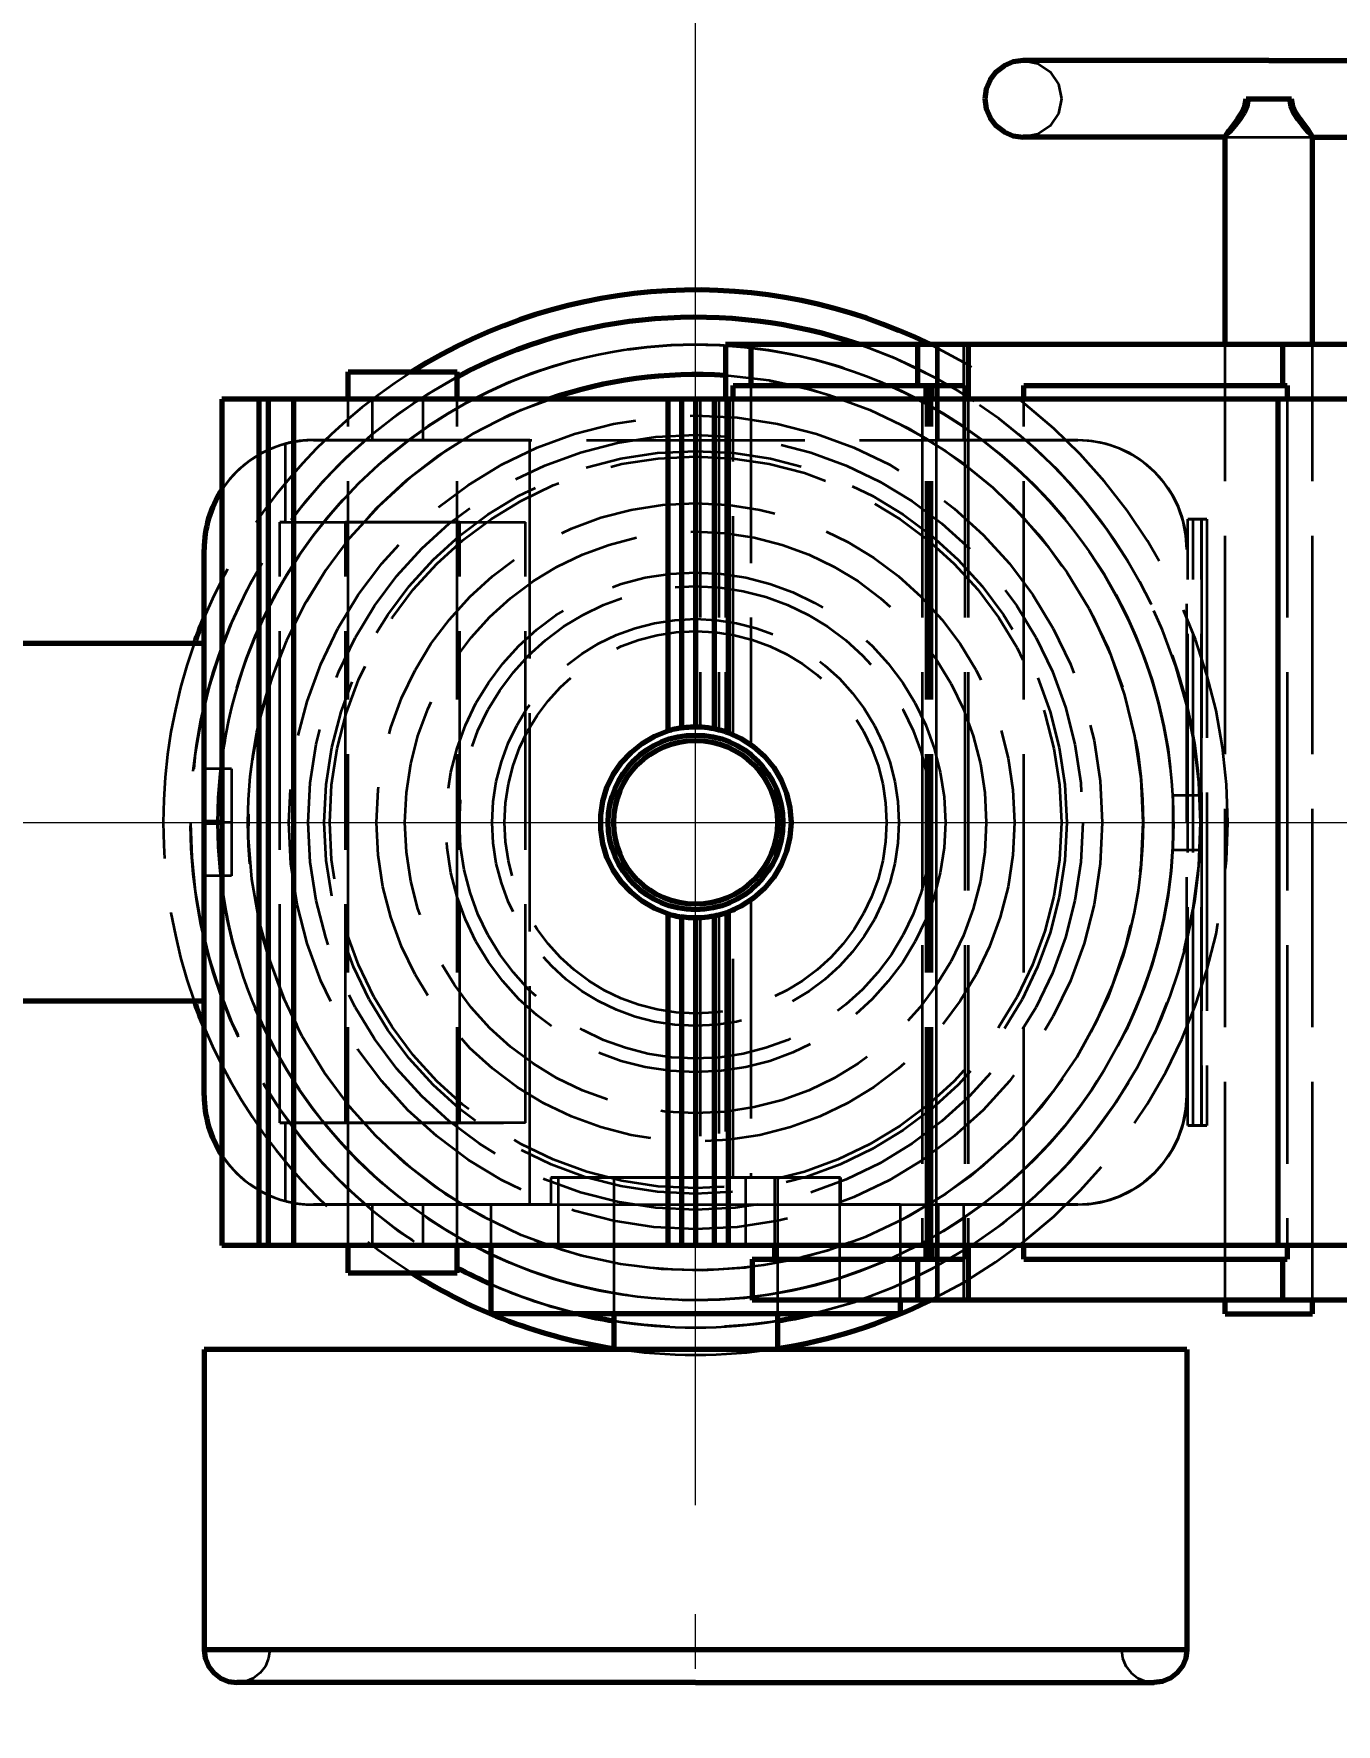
# Model space of a CAD drawing. Header units: millimetres. Extents: x 0 to 2382, y 0 to 420.
# Drawn here: x 148.65 to 172.5, y 88.67 to 119.62 of the extents above; entities that cross this region are included whole.
import ezdxf

# ---------------------------------------------------------------- set-up
doc = ezdxf.new("R2010")
doc.units = ezdxf.units.MM
doc.linetypes.add('IRAM-E-TRAZOS', pattern=[5, 4, -1])
doc.linetypes.add('IRAM-F-TRAZO-PUNTO', pattern=[20, 15, -2, 1, -2])
for name, color, linetype, lineweight in [('01-VISIBLE', 7, 'CONTINUOUS', 70), ('02-OCULTA', 4, 'IRAM-E-TRAZOS', 35), ('03-EJE', 1, 'IRAM-F-TRAZO-PUNTO', 18), ('04-COTA', 3, 'CONTINUOUS', 18)]:
    doc.layers.add(name, color=color, linetype=linetype, lineweight=lineweight)
doc.styles.add('ISO3098', font='isocpeur.ttf')
doc.dimstyles.new('FLAMA-IRAM', dxfattribs={"dimtxt": 3.5, "dimasz": 3.5, "dimexe": 2, "dimexo": 1.5, "dimgap": 1, "dimtad": 1, "dimdec": 1, "dimtxsty": 'ISO3098', "dimblk": 'IRAM_FLECHA', "dimblk1": 'IRAM_FLECHA', "dimblk2": 'IRAM_FLECHA', "dimcen": 2.5, "dimclrd": 256, "dimclre": 256, "dimclrt": 256, "dimazin": 3, "dimtfac": 1, "dimtmove": 0, "dimatfit": 3, "dimlwd": 18, "dimlwe": 18})

# ---------------------------------------------------------------- blocks, each defined once
blk = doc.blocks.new('IRAM_FLECHA')
blk.add_solid([(0, 0), (-1, 0.125), (-1, -0.125)])

msp = doc.modelspace()

# ---------------------------------------------------------------- linework, layer by layer
at = {"layer": '01-VISIBLE'}
for p, q in [((170.47, 113.931), (170.47, 117.735)), ((172.07, 113.931), (172.07, 117.735)), ((161.785, 113.931), (161.32, 113.931)), ((161.32, 113.931), (161.32, 112.931)), ((161.785, 113.931), (161.785, 113.181)), ((164.835, 113.931), (161.785, 113.931)), ((164.835, 113.931), (164.835, 113.181)), ((165.765, 113.931), (164.835, 113.931)), ((171.525, 113.931), (165.765, 113.931)), ((165.765, 113.931), (165.765, 112.931)), ((171.525, 113.181), (171.525, 113.931)), ((176.94, 113.931), (171.525, 113.931)), ((154.405, 112.931), (154.405, 113.431)), ((156.405, 112.931), (156.405, 113.431)), ((161.461, 112.931), (161.461, 113.181)), ((161.461, 113.181), (161.785, 113.181)), ((161.785, 113.181), (164.835, 113.181)), ((164.835, 113.181), (165.703, 113.181)), ((164.993, 112.931), (164.993, 113.181)), ((165.022, 112.931), (165.022, 113.181)), ((165.051, 112.931), (165.051, 113.181)), ((165.078, 112.931), (165.078, 113.181)), ((165.104, 112.931), (165.104, 113.181)), ((165.703, 113.181), (165.703, 112.931)), ((166.78, 112.931), (166.78, 113.181)), ((166.78, 113.181), (171.525, 113.181)), ((171.525, 113.181), (171.609, 113.181)), ((171.609, 113.181), (171.609, 112.931)), ((152.77, 112.931), (152.09, 112.931)), ((152.09, 112.931), (152.09, 97.431)), ((152.94, 112.931), (152.77, 112.931)), ((152.77, 112.931), (152.77, 97.431)), ((153.405, 112.931), (152.94, 112.931)), ((152.94, 112.931), (152.94, 97.431)), ((160.26, 112.931), (153.405, 112.931)), ((153.405, 112.931), (153.405, 97.431)), ((160.515, 112.931), (160.26, 112.931)), ((160.26, 112.931), (160.26, 106.855)), ((160.77, 112.931), (160.515, 112.931)), ((160.515, 112.931), (160.515, 106.913)), ((161.11, 112.931), (160.77, 112.931)), ((160.77, 112.931), (160.77, 106.931)), ((161.365, 112.931), (161.11, 112.931)), ((161.11, 112.931), (161.11, 106.898)), ((171.44, 112.931), (161.365, 112.931)), ((161.365, 112.931), (161.365, 106.827)), ((171.44, 97.431), (171.44, 112.931)), ((173.3, 112.931), (171.44, 112.931)), ((151.77, 105.181), (151.77, 110.181)), ((151.77, 108.456), (147.82, 108.456)), ((151.77, 100.181), (151.77, 105.181)), ((152.09, 105.181), (151.77, 105.181)), ((160.26, 103.507), (160.26, 97.431)), ((160.515, 103.45), (160.515, 97.431)), ((160.77, 103.431), (160.77, 97.431)), ((161.11, 103.465), (161.11, 97.431)), ((161.365, 103.536), (161.365, 97.431)), ((151.77, 101.906), (147.82, 101.906)), ((152.77, 97.431), (152.09, 97.431)), ((152.94, 97.431), (152.77, 97.431)), ((153.405, 97.431), (152.94, 97.431)), ((160.26, 97.431), (153.405, 97.431)), ((154.405, 96.931), (154.405, 97.431)), ((156.405, 96.931), (156.405, 97.431)), ((157.02, 97.431), (157.02, 96.181)), ((160.515, 97.431), (160.26, 97.431)), ((160.77, 97.431), (160.515, 97.431)), ((161.11, 97.431), (160.77, 97.431)), ((161.365, 97.431), (161.11, 97.431)), ((171.44, 97.431), (161.365, 97.431)), ((162.215, 97.431), (162.215, 97.181)), ((164.993, 97.181), (164.993, 97.431)), ((165.022, 97.181), (165.022, 97.431)), ((165.051, 97.181), (165.051, 97.431)), ((165.078, 97.181), (165.078, 97.431)), ((165.104, 97.181), (165.104, 97.431)), ((165.703, 97.431), (165.703, 97.181)), ((165.765, 97.431), (165.765, 96.431)), ((166.78, 97.181), (166.78, 97.431)), ((173.3, 97.431), (171.44, 97.431)), ((171.609, 97.431), (171.609, 97.181)), ((161.805, 97.181), (164.835, 97.181)), ((161.805, 97.181), (161.805, 96.431)), ((164.835, 97.181), (165.703, 97.181)), ((164.835, 97.181), (164.835, 96.431)), ((166.78, 97.181), (171.525, 97.181)), ((171.525, 96.431), (171.525, 97.181)), ((171.525, 97.181), (171.609, 97.181)), ((164.835, 96.431), (161.805, 96.431)), ((164.52, 96.431), (164.52, 96.181)), ((165.765, 96.431), (164.835, 96.431)), ((171.525, 96.431), (165.765, 96.431)), ((170.47, 96.181), (170.47, 96.431)), ((176.94, 96.431), (171.525, 96.431)), ((172.07, 96.181), (172.07, 96.431)), ((159.27, 96.181), (159.27, 95.531)), ((162.27, 96.181), (162.27, 95.531)), ((151.77, 95.531), (151.77, 90.031)), ((169.77, 95.531), (169.77, 90.031))]:
    msp.add_line(p, q, dxfattribs=at)
for points in [[(166.77, 119.131), (166.589, 119.108), (166.42, 119.038), (166.275, 118.926), (166.164, 118.781), (166.094, 118.613), (166.07, 118.431)], [(171.27, 119.131), (171.02, 119.131), (170.77, 119.131), (170.52, 119.131), (170.27, 119.131), (170.02, 119.131), (169.77, 119.131), (169.52, 119.131), (169.27, 119.131), (169.02, 119.131), (168.77, 119.131), (168.52, 119.131), (168.27, 119.131), (168.02, 119.131), (167.77, 119.131), (167.52, 119.131), (167.27, 119.131), (167.02, 119.131), (166.77, 119.131)], [(171.27, 119.131), (171.535, 119.131), (171.799, 119.131), (172.064, 119.131), (172.329, 119.131), (172.594, 119.131), (172.858, 119.131), (173.123, 119.131), (173.388, 119.131), (173.652, 119.131), (173.917, 119.131), (174.182, 119.131), (174.446, 119.131), (174.711, 119.131), (174.976, 119.131), (175.241, 119.131), (175.505, 119.131), (175.77, 119.131)], [(166.07, 118.431), (166.094, 118.25), (166.164, 118.081), (166.275, 117.936), (166.42, 117.825), (166.589, 117.755), (166.77, 117.731)], [(170.47, 117.735), (170.542, 117.848), (170.623, 117.955), (170.703, 118.064), (170.775, 118.177), (170.831, 118.299), (170.854, 118.431)], [(170.854, 118.431), (170.923, 118.431), (170.993, 118.431), (171.062, 118.431), (171.131, 118.431), (171.201, 118.431), (171.27, 118.431)], [(171.27, 118.431), (171.339, 118.431), (171.409, 118.431), (171.478, 118.431), (171.547, 118.431), (171.617, 118.431), (171.686, 118.431)], [(172.07, 117.735), (171.998, 117.848), (171.917, 117.955), (171.837, 118.064), (171.765, 118.177), (171.709, 118.299), (171.686, 118.431)], [(170.47, 117.731), (170.206, 117.731), (169.941, 117.731), (169.677, 117.731), (169.413, 117.731), (169.149, 117.731), (168.884, 117.731), (168.62, 117.731), (168.356, 117.731), (168.091, 117.731), (167.827, 117.731), (167.563, 117.731), (167.299, 117.731), (167.034, 117.731), (166.77, 117.731)], [(166.77, 117.731), (166.77, 117.731), (166.77, 117.731), (166.77, 117.731), (166.77, 117.731), (166.77, 117.731), (166.77, 117.731)], [(170.473, 117.731), (170.472, 117.731), (170.471, 117.732), (170.471, 117.732), (170.47, 117.733), (170.47, 117.734), (170.47, 117.735)], [(172.067, 117.731), (172.068, 117.731), (172.069, 117.732), (172.069, 117.732), (172.07, 117.733), (172.07, 117.734), (172.07, 117.735)], [(172.07, 117.731), (172.334, 117.731), (172.599, 117.731), (172.863, 117.731), (173.127, 117.731), (173.391, 117.731), (173.656, 117.731), (173.92, 117.731), (174.184, 117.731), (174.449, 117.731), (174.713, 117.731), (174.977, 117.731), (175.241, 117.731), (175.506, 117.731), (175.77, 117.731)], [(154.405, 113.431), (154.572, 113.431), (154.738, 113.431), (154.905, 113.431), (155.072, 113.431), (155.238, 113.431), (155.405, 113.431)], [(155.405, 113.431), (155.572, 113.431), (155.738, 113.431), (155.905, 113.431), (156.072, 113.431), (156.238, 113.431), (156.405, 113.431)], [(160.26, 103.507), (160.017, 103.606), (159.792, 103.738), (159.588, 103.901), (159.409, 104.091), (159.258, 104.306), (159.143, 104.541), (159.069, 104.792), (159.032, 105.051), (159.032, 105.312), (159.069, 105.571), (159.143, 105.822), (159.258, 106.057), (159.409, 106.271), (159.588, 106.462), (159.792, 106.624), (160.017, 106.757), (160.26, 106.855)], [(160.515, 106.913), (160.557, 106.918), (160.6, 106.923), (160.642, 106.927), (160.685, 106.929), (160.727, 106.931), (160.77, 106.931)], [(160.77, 106.931), (160.827, 106.93), (160.884, 106.928), (160.941, 106.923), (160.997, 106.917), (161.054, 106.908), (161.11, 106.898)], [(161.11, 106.898), (161.153, 106.889), (161.196, 106.879), (161.239, 106.867), (161.281, 106.855), (161.323, 106.842), (161.365, 106.827)], [(161.365, 106.827), (161.608, 106.716), (161.832, 106.57), (162.032, 106.392), (162.202, 106.187), (162.338, 105.956), (162.437, 105.708), (162.498, 105.448), (162.52, 105.181)], [(162.52, 105.181), (162.498, 104.915), (162.437, 104.655), (162.338, 104.407), (162.202, 104.176), (162.032, 103.97), (161.832, 103.793), (161.608, 103.647), (161.365, 103.536)], [(160.77, 103.431), (160.727, 103.432), (160.685, 103.433), (160.642, 103.436), (160.6, 103.44), (160.557, 103.444), (160.515, 103.45)], [(161.11, 103.465), (161.054, 103.455), (160.997, 103.446), (160.941, 103.44), (160.884, 103.435), (160.827, 103.432), (160.77, 103.431)], [(161.365, 103.536), (161.323, 103.521), (161.281, 103.508), (161.239, 103.495), (161.196, 103.484), (161.153, 103.474), (161.11, 103.465)], [(161.475, 103.58), (161.473, 103.579), (161.47, 103.578), (161.468, 103.577), (161.466, 103.576), (161.463, 103.574), (161.461, 103.573)], [(154.405, 96.931), (154.572, 96.931), (154.738, 96.931), (154.905, 96.931), (155.072, 96.931), (155.238, 96.931), (155.405, 96.931)], [(155.405, 96.931), (155.572, 96.931), (155.738, 96.931), (155.905, 96.931), (156.072, 96.931), (156.238, 96.931), (156.405, 96.931)], [(164.52, 96.181), (164.27, 96.181), (164.02, 96.181), (163.77, 96.181), (163.52, 96.181), (163.27, 96.181), (163.02, 96.181), (162.77, 96.181), (162.52, 96.181), (162.27, 96.181), (162.02, 96.181), (161.77, 96.181), (161.52, 96.181), (161.27, 96.181), (161.02, 96.181), (160.77, 96.181), (160.52, 96.181), (160.27, 96.181), (160.02, 96.181), (159.77, 96.181), (159.52, 96.181), (159.27, 96.181), (159.02, 96.181), (158.77, 96.181), (158.52, 96.181), (158.27, 96.181), (158.02, 96.181), (157.77, 96.181), (157.52, 96.181), (157.27, 96.181), (157.02, 96.181)], [(170.47, 96.181), (170.603, 96.181), (170.737, 96.181), (170.87, 96.181), (171.003, 96.181), (171.137, 96.181), (171.27, 96.181)], [(171.27, 96.181), (171.403, 96.181), (171.537, 96.181), (171.67, 96.181), (171.803, 96.181), (171.937, 96.181), (172.07, 96.181)], [(169.77, 95.531), (169.52, 95.531), (169.27, 95.531), (169.02, 95.531), (168.77, 95.531), (168.52, 95.531), (168.27, 95.531), (168.02, 95.531), (167.77, 95.531), (167.52, 95.531), (167.27, 95.531), (167.02, 95.531), (166.77, 95.531), (166.52, 95.531), (166.27, 95.531), (166.02, 95.531), (165.77, 95.531), (165.52, 95.531), (165.27, 95.531), (165.02, 95.531), (164.77, 95.531), (164.52, 95.531), (164.27, 95.531), (164.02, 95.531), (163.77, 95.531), (163.52, 95.531), (163.27, 95.531), (163.02, 95.531), (162.77, 95.531), (162.52, 95.531), (162.27, 95.531), (162.02, 95.531), (161.77, 95.531), (161.52, 95.531), (161.27, 95.531), (161.02, 95.531), (160.77, 95.531), (160.52, 95.531), (160.27, 95.531), (160.02, 95.531), (159.77, 95.531), (159.52, 95.531), (159.27, 95.531), (159.02, 95.531), (158.77, 95.531), (158.52, 95.531), (158.27, 95.531), (158.02, 95.531), (157.77, 95.531), (157.52, 95.531), (157.27, 95.531), (157.02, 95.531), (156.77, 95.531), (156.52, 95.531), (156.27, 95.531), (156.02, 95.531), (155.77, 95.531), (155.52, 95.531), (155.27, 95.531), (155.02, 95.531), (154.77, 95.531), (154.52, 95.531), (154.27, 95.531), (154.02, 95.531), (153.77, 95.531), (153.52, 95.531), (153.27, 95.531), (153.02, 95.531), (152.77, 95.531), (152.52, 95.531), (152.27, 95.531), (152.02, 95.531), (151.77, 95.531)], [(160.77, 90.031), (160.52, 90.031), (160.27, 90.031), (160.02, 90.031), (159.77, 90.031), (159.52, 90.031), (159.27, 90.031), (159.02, 90.031), (158.77, 90.031), (158.52, 90.031), (158.27, 90.031), (158.02, 90.031), (157.77, 90.031), (157.52, 90.031), (157.27, 90.031), (157.02, 90.031), (156.77, 90.031), (156.52, 90.031), (156.27, 90.031), (156.02, 90.031), (155.77, 90.031), (155.52, 90.031), (155.27, 90.031), (155.02, 90.031), (154.77, 90.031), (154.52, 90.031), (154.27, 90.031), (154.02, 90.031), (153.77, 90.031), (153.52, 90.031), (153.27, 90.031), (153.02, 90.031), (152.77, 90.031), (152.52, 90.031), (152.27, 90.031), (152.02, 90.031), (151.77, 90.031)], [(151.77, 90.031), (151.79, 89.876), (151.85, 89.731), (151.946, 89.607), (152.07, 89.512), (152.215, 89.452), (152.37, 89.431)], [(169.77, 90.031), (169.52, 90.031), (169.27, 90.031), (169.02, 90.031), (168.77, 90.031), (168.52, 90.031), (168.27, 90.031), (168.02, 90.031), (167.77, 90.031), (167.52, 90.031), (167.27, 90.031), (167.02, 90.031), (166.77, 90.031), (166.52, 90.031), (166.27, 90.031), (166.02, 90.031), (165.77, 90.031), (165.52, 90.031), (165.27, 90.031), (165.02, 90.031), (164.77, 90.031), (164.52, 90.031), (164.27, 90.031), (164.02, 90.031), (163.77, 90.031), (163.52, 90.031), (163.27, 90.031), (163.02, 90.031), (162.77, 90.031), (162.52, 90.031), (162.27, 90.031), (162.02, 90.031), (161.77, 90.031), (161.52, 90.031), (161.27, 90.031), (161.02, 90.031), (160.77, 90.031)], [(169.77, 90.031), (169.75, 89.876), (169.69, 89.731), (169.594, 89.607), (169.47, 89.512), (169.325, 89.452), (169.17, 89.431)], [(160.77, 89.431), (160.515, 89.431), (160.261, 89.431), (160.006, 89.431), (159.752, 89.431), (159.497, 89.431), (159.243, 89.431), (158.988, 89.431), (158.734, 89.431), (158.479, 89.431), (158.225, 89.431), (157.97, 89.431), (157.715, 89.431), (157.461, 89.431), (157.206, 89.431), (156.952, 89.431), (156.697, 89.431), (156.443, 89.431), (156.188, 89.431), (155.934, 89.431), (155.679, 89.431), (155.425, 89.431), (155.17, 89.431), (154.915, 89.431), (154.661, 89.431), (154.406, 89.431), (154.152, 89.431), (153.897, 89.431), (153.643, 89.431), (153.388, 89.431), (153.134, 89.431), (152.879, 89.431), (152.625, 89.431), (152.37, 89.431)], [(152.37, 89.431), (152.37, 89.431), (152.37, 89.431), (152.37, 89.431), (152.37, 89.431), (152.37, 89.431), (152.37, 89.431)], [(160.77, 89.431), (161.025, 89.431), (161.279, 89.431), (161.534, 89.431), (161.788, 89.431), (162.043, 89.431), (162.297, 89.431), (162.552, 89.431), (162.806, 89.431), (163.061, 89.431), (163.315, 89.431), (163.57, 89.431), (163.825, 89.431), (164.079, 89.431), (164.334, 89.431), (164.588, 89.431), (164.843, 89.431), (165.097, 89.431), (165.352, 89.431), (165.606, 89.431), (165.861, 89.431), (166.115, 89.431), (166.37, 89.431), (166.625, 89.431), (166.879, 89.431), (167.134, 89.431), (167.388, 89.431), (167.643, 89.431), (167.897, 89.431), (168.152, 89.431), (168.406, 89.431), (168.661, 89.431), (168.915, 89.431), (169.17, 89.431)]]:
    msp.add_lwpolyline(points, dxfattribs=at)
for radius in [1.6, 1.5]:
    msp.add_circle((160.77, 105.181), radius, dxfattribs=at)
for centre, radius, start, end in [((160.77, 105.181), 31.9, 15.92, 172.1625), ((160.77, 105.181), 31.188, 16.2937, 171.9823), ((160.77, 105.181), 31, 16.395, 171.9335), ((160.77, 105.181), 9.75, 63.823, 122.2042), ((160.77, 105.181), 9.25, 71.0754, 118.1572), ((160.77, 105.181), 8.2, 86.1541, 109.0697), ((153.77, 110.181), 2, 147.1401, 180), ((160.77, 105.181), 9.75, 157.3801, 160.3729), ((160.77, 105.181), 1.75, 98.3786, 106.9435), ((160.77, 105.181), 1.75, -106.9435, -98.3786), ((160.77, 105.181), 9.75, -160.3729, -157.3801), ((160.77, 105.181), 31.9, -172.1625, -15.92), ((160.77, 105.181), 31.188, -171.9823, -16.2937), ((160.77, 105.181), 31, -171.9335, -16.395), ((153.77, 100.181), 2, 180, -147.1401), ((160.77, 105.181), 9.75, -122.2042, -98.8499), ((160.77, 105.181), 9.25, -118.1572, -113.9165), ((160.77, 105.181), 9.75, -81.1501, -63.823), ((160.77, 105.181), 9.25, -103.3512, -99.3324), ((160.77, 105.181), 9.25, -80.6676, -76.6488)]:
    msp.add_arc(centre, radius, start, end, dxfattribs=at)
at = {"layer": '02-OCULTA'}
for p, q in [((161.32, 113.931), (161.785, 113.931)), ((161.785, 113.931), (165.175, 113.931)), ((161.785, 113.931), (161.785, 106.607)), ((165.175, 113.931), (165.175, 96.431)), ((165.175, 113.931), (165.215, 113.931)), ((165.215, 113.931), (165.215, 112.181)), ((165.215, 113.931), (165.68, 113.931)), ((165.68, 113.931), (165.68, 112.181)), ((165.68, 113.931), (180.75, 113.931)), ((170.47, 96.431), (170.47, 113.931)), ((170.47, 96.431), (170.47, 113.931)), ((172.07, 96.431), (172.07, 113.931)), ((172.07, 96.431), (172.07, 113.931)), ((164.993, 113.181), (161.461, 113.181)), ((165.022, 113.181), (164.993, 113.181)), ((165.051, 113.181), (165.022, 113.181)), ((165.078, 113.181), (165.051, 113.181)), ((165.104, 113.181), (165.078, 113.181)), ((165.703, 113.181), (165.104, 113.181)), ((171.609, 113.181), (166.78, 113.181)), ((152.09, 112.931), (152.94, 112.931)), ((152.94, 112.931), (153.405, 112.931)), ((152.94, 112.931), (152.94, 97.431)), ((152.94, 112.931), (152.94, 97.431)), ((153.405, 112.931), (154.845, 112.931)), ((153.405, 112.931), (153.405, 112.148)), ((154.405, 97.431), (154.405, 112.931)), ((154.405, 97.431), (154.405, 112.931)), ((154.845, 112.931), (155.775, 112.931)), ((154.845, 112.931), (154.845, 112.181)), ((155.775, 112.931), (160.515, 112.931)), ((155.775, 112.931), (155.775, 112.181)), ((156.405, 97.431), (156.405, 112.931)), ((156.405, 97.431), (156.405, 112.931)), ((160.515, 112.931), (160.855, 112.931)), ((160.515, 112.931), (160.515, 106.913)), ((160.855, 112.931), (161.195, 112.931)), ((160.855, 112.931), (160.855, 106.929)), ((161.195, 112.931), (164.92, 112.931)), ((161.195, 112.931), (161.195, 106.879)), ((161.32, 112.931), (161.32, 106.843)), ((161.461, 106.789), (161.461, 112.931)), ((164.92, 112.931), (174.655, 112.931)), ((164.92, 112.931), (164.92, 97.431)), ((164.993, 97.431), (164.993, 112.931)), ((165.022, 97.431), (165.022, 112.931)), ((165.051, 97.431), (165.051, 112.931)), ((165.078, 97.431), (165.078, 112.931)), ((165.104, 97.431), (165.104, 112.931)), ((165.703, 112.931), (165.703, 97.431)), ((165.765, 112.931), (165.765, 97.431)), ((166.78, 97.431), (166.78, 112.931)), ((171.609, 112.931), (171.609, 97.431)), ((153.252, 112.113), (153.252, 110.681)), ((153.77, 112.181), (167.77, 112.181)), ((153.77, 112.181), (167.77, 112.181)), ((154.845, 112.181), (153.77, 112.181)), ((153.77, 112.181), (157.735, 112.181)), ((155.775, 112.181), (154.845, 112.181)), ((157.735, 112.181), (155.775, 112.181)), ((157.735, 98.181), (157.735, 112.181)), ((165.176, 112.181), (167.77, 112.181)), ((165.215, 112.181), (165.176, 112.181)), ((165.176, 112.181), (165.176, 98.181)), ((165.68, 112.181), (165.215, 112.181)), ((167.77, 112.181), (165.68, 112.181)), ((153.155, 99.681), (153.155, 110.681)), ((153.155, 110.681), (157.655, 110.681)), ((153.155, 99.681), (153.155, 110.681)), ((153.252, 110.681), (153.155, 110.681)), ((153.155, 99.681), (153.155, 110.681)), ((153.252, 110.681), (157.655, 110.681)), ((154.355, 99.681), (154.355, 110.681)), ((156.455, 99.681), (156.455, 110.681)), ((157.655, 99.681), (157.655, 110.681)), ((157.655, 99.681), (157.655, 110.681)), ((169.785, 99.631), (169.785, 110.731)), ((169.785, 110.731), (169.885, 110.731)), ((170.035, 110.731), (169.785, 110.731)), ((169.885, 99.631), (169.885, 110.731)), ((169.885, 110.731), (170.135, 110.731)), ((170.035, 99.631), (170.035, 110.731)), ((170.035, 110.731), (170.035, 99.631)), ((170.135, 110.731), (170.035, 110.731)), ((170.135, 110.731), (170.135, 99.631)), ((170.135, 110.731), (170.135, 99.631)), ((151.77, 106.161), (151.77, 110.181)), ((169.77, 100.181), (169.77, 110.181)), ((169.77, 100.181), (169.77, 110.181)), ((169.77, 100.181), (169.77, 110.181)), ((152.27, 106.161), (151.77, 106.161)), ((152.27, 106.161), (152.27, 104.202)), ((169.52, 105.681), (170.006, 105.681)), ((169.52, 105.681), (170.006, 105.681)), ((169.52, 104.681), (169.52, 105.681)), ((169.52, 104.681), (169.52, 105.681)), ((152.27, 105.181), (152.09, 105.181)), ((169.52, 104.681), (170.006, 104.681)), ((169.52, 104.681), (170.006, 104.681)), ((151.77, 100.181), (151.77, 104.202)), ((152.27, 104.202), (151.77, 104.202)), ((161.785, 103.756), (161.785, 98.681)), ((160.515, 103.45), (160.515, 98.681)), ((160.855, 103.433), (160.855, 98.681)), ((161.195, 103.484), (161.195, 98.681)), ((161.32, 103.52), (161.32, 98.681)), ((161.461, 98.681), (161.461, 103.573)), ((153.155, 99.681), (157.655, 99.681)), ((153.252, 99.681), (153.155, 99.681)), ((153.252, 99.681), (153.252, 98.25)), ((153.252, 99.681), (157.655, 99.681)), ((169.785, 99.631), (169.885, 99.631)), ((170.035, 99.631), (169.785, 99.631)), ((169.885, 99.631), (170.135, 99.631)), ((170.135, 99.631), (170.035, 99.631)), ((158.117, 98.681), (158.117, 98.181)), ((158.117, 98.681), (163.423, 98.681)), ((158.253, 98.681), (160.515, 98.681)), ((158.253, 98.681), (158.253, 97.431)), ((159.27, 98.681), (159.27, 96.181)), ((159.27, 98.681), (159.27, 96.181)), ((160.515, 98.681), (160.855, 98.681)), ((160.77, 98.681), (160.77, 98.181)), ((160.855, 98.681), (161.195, 98.681)), ((161.195, 98.681), (161.684, 98.681)), ((161.32, 98.681), (161.785, 98.681)), ((161.461, 98.681), (161.32, 98.681)), ((162.215, 98.681), (161.461, 98.681)), ((161.684, 98.681), (161.684, 97.431)), ((161.785, 98.681), (163.408, 98.681)), ((162.215, 98.681), (162.215, 97.431)), ((162.27, 98.681), (162.27, 96.181)), ((162.27, 98.681), (162.27, 96.181)), ((163.408, 98.681), (163.408, 96.431)), ((163.423, 98.681), (163.423, 98.181)), ((153.405, 98.215), (153.405, 97.431)), ((153.77, 98.181), (158.117, 98.181)), ((153.77, 98.181), (160.77, 98.181)), ((154.845, 98.181), (153.77, 98.181)), ((153.77, 98.181), (157.735, 98.181)), ((154.845, 98.181), (154.845, 97.431)), ((155.775, 98.181), (154.845, 98.181)), ((157.735, 98.181), (155.775, 98.181)), ((155.775, 98.181), (155.775, 97.431)), ((157.02, 98.181), (157.02, 97.431)), ((160.77, 98.181), (167.77, 98.181)), ((163.423, 98.181), (167.77, 98.181)), ((164.52, 98.181), (164.52, 96.431)), ((165.176, 98.181), (167.77, 98.181)), ((165.215, 98.181), (165.176, 98.181)), ((165.68, 98.181), (165.215, 98.181)), ((165.215, 98.181), (165.215, 96.431)), ((165.68, 98.181), (165.68, 96.431)), ((167.77, 98.181), (165.68, 98.181)), ((152.09, 97.431), (152.94, 97.431)), ((152.94, 97.431), (153.405, 97.431)), ((153.405, 97.431), (154.845, 97.431)), ((154.845, 97.431), (155.775, 97.431)), ((155.775, 97.431), (158.253, 97.431)), ((161.684, 97.431), (164.92, 97.431)), ((164.92, 97.431), (174.655, 97.431)), ((164.993, 97.181), (162.215, 97.181)), ((165.022, 97.181), (164.993, 97.181)), ((165.051, 97.181), (165.022, 97.181)), ((165.078, 97.181), (165.051, 97.181)), ((165.104, 97.181), (165.078, 97.181)), ((165.703, 97.181), (165.104, 97.181)), ((171.609, 97.181), (166.78, 97.181)), ((163.408, 96.431), (165.175, 96.431)), ((165.175, 96.431), (165.215, 96.431)), ((165.215, 96.431), (165.68, 96.431)), ((165.68, 96.431), (180.75, 96.431))]:
    msp.add_line(p, q, dxfattribs=at)
for points in [[(172.684, 119.131), (172.427, 119.131), (172.17, 119.131), (171.913, 119.131), (171.656, 119.131), (171.398, 119.131), (171.141, 119.131), (170.884, 119.131), (170.627, 119.131), (170.37, 119.131), (170.113, 119.131), (169.856, 119.131), (169.599, 119.131), (169.341, 119.131), (169.084, 119.131), (168.827, 119.131), (168.57, 119.131), (168.313, 119.131), (168.056, 119.131), (167.799, 119.131), (167.541, 119.131), (167.284, 119.131), (167.027, 119.131), (166.77, 119.131)], [(166.77, 119.131), (167.038, 119.078), (167.265, 118.926), (167.417, 118.699), (167.47, 118.431), (167.417, 118.164), (167.265, 117.936), (167.038, 117.785), (166.77, 117.731)], [(170.914, 118.431), (170.892, 118.292), (170.834, 118.163), (170.759, 118.043), (170.673, 117.93), (170.58, 117.823), (170.473, 117.731)], [(170.854, 118.431), (170.923, 118.431), (170.993, 118.431), (171.062, 118.431), (171.131, 118.431), (171.201, 118.431), (171.27, 118.431)], [(171.626, 118.431), (171.507, 118.431), (171.389, 118.431), (171.27, 118.431), (171.151, 118.431), (171.033, 118.431), (170.914, 118.431)], [(170.914, 118.431), (170.974, 118.431), (171.033, 118.431), (171.092, 118.431), (171.151, 118.431), (171.211, 118.431), (171.27, 118.431)], [(171.27, 118.431), (171.339, 118.431), (171.409, 118.431), (171.478, 118.431), (171.547, 118.431), (171.617, 118.431), (171.686, 118.431)], [(171.27, 118.431), (171.329, 118.431), (171.389, 118.431), (171.448, 118.431), (171.507, 118.431), (171.566, 118.431), (171.626, 118.431)], [(171.626, 118.431), (171.648, 118.292), (171.706, 118.163), (171.781, 118.043), (171.867, 117.93), (171.96, 117.823), (172.067, 117.731)], [(166.77, 117.731), (167.027, 117.731), (167.284, 117.731), (167.542, 117.731), (167.799, 117.731), (168.056, 117.731), (168.313, 117.731), (168.57, 117.731), (168.827, 117.731), (169.084, 117.731), (169.342, 117.731), (169.599, 117.731), (169.856, 117.731), (170.113, 117.731), (170.37, 117.731), (170.627, 117.731), (170.884, 117.731), (171.142, 117.731), (171.399, 117.731), (171.656, 117.731), (171.913, 117.731), (172.17, 117.731), (172.427, 117.731), (172.684, 117.731)], [(170.473, 117.731), (170.473, 117.731), (170.472, 117.731), (170.472, 117.731), (170.471, 117.731), (170.471, 117.731), (170.47, 117.731)], [(172.067, 117.731), (172.067, 117.731), (172.068, 117.731), (172.068, 117.731), (172.069, 117.731), (172.069, 117.731), (172.07, 117.731)], [(169.52, 105.181), (169.517, 104.93), (169.506, 104.68), (169.488, 104.429), (169.463, 104.179), (169.43, 103.93), (169.391, 103.683), (169.344, 103.436), (169.291, 103.191), (169.23, 102.947), (169.162, 102.705), (169.088, 102.466), (169.006, 102.228), (168.918, 101.993), (168.823, 101.761), (168.722, 101.531), (168.614, 101.304), (168.5, 101.081), (168.379, 100.861), (168.252, 100.644), (168.119, 100.432), (167.979, 100.223), (167.834, 100.018), (167.683, 99.817), (167.526, 99.621), (167.364, 99.43), (167.196, 99.243), (167.023, 99.061), (166.845, 98.884), (166.662, 98.712), (166.474, 98.546), (166.282, 98.385), (166.084, 98.23), (165.883, 98.08), (165.677, 97.937), (165.467, 97.799), (165.253, 97.667), (165.036, 97.542), (164.815, 97.422), (164.591, 97.31), (164.363, 97.203), (164.133, 97.104), (163.9, 97.01), (163.664, 96.924), (163.426, 96.844), (163.186, 96.772), (162.944, 96.706), (162.7, 96.647), (162.454, 96.595), (162.207, 96.55), (161.959, 96.513), (161.71, 96.482), (161.46, 96.459), (161.209, 96.442), (160.958, 96.433), (160.707, 96.432), (160.456, 96.437), (160.206, 96.45), (159.955, 96.469), (159.706, 96.496), (159.457, 96.53), (159.209, 96.572), (158.963, 96.62), (158.718, 96.675), (158.475, 96.738), (158.234, 96.807), (157.995, 96.883), (157.758, 96.966), (157.523, 97.056), (157.291, 97.152), (157.063, 97.256), (156.837, 97.365), (156.614, 97.481), (156.395, 97.604), (156.179, 97.732), (155.968, 97.867), (155.76, 98.008), (155.556, 98.155), (155.357, 98.307), (155.162, 98.465), (154.971, 98.629), (154.786, 98.798), (154.605, 98.972), (154.43, 99.152), (154.259, 99.336), (154.094, 99.525), (153.935, 99.719), (153.781, 99.917), (153.632, 100.12), (153.49, 100.327), (153.354, 100.537), (153.224, 100.752), (153.1, 100.97), (152.982, 101.192), (152.871, 101.417), (152.766, 101.645), (152.668, 101.876), (152.577, 102.11), (152.492, 102.346), (152.414, 102.585), (152.343, 102.826), (152.279, 103.069), (152.222, 103.313), (152.172, 103.559), (152.129, 103.806), (152.093, 104.055), (152.064, 104.304), (152.043, 104.554), (152.028, 104.805), (152.021, 105.056), (152.021, 105.307), (152.028, 105.558), (152.043, 105.808), (152.064, 106.059), (152.093, 106.308), (152.129, 106.556), (152.172, 106.804), (152.222, 107.05), (152.279, 107.294), (152.343, 107.537), (152.414, 107.778), (152.492, 108.016), (152.577, 108.253), (152.668, 108.486), (152.766, 108.717), (152.871, 108.946), (152.982, 109.171), (153.1, 109.392), (153.224, 109.611), (153.354, 109.825), (153.49, 110.036), (153.633, 110.243), (153.781, 110.446), (153.935, 110.644), (154.094, 110.838), (154.259, 111.027), (154.43, 111.211), (154.605, 111.391), (154.786, 111.565), (154.971, 111.734), (155.162, 111.898), (155.357, 112.056), (155.556, 112.208), (155.76, 112.355), (155.968, 112.496), (156.179, 112.63), (156.395, 112.759), (156.614, 112.881), (156.837, 112.998), (157.063, 113.107), (157.292, 113.21), (157.523, 113.307), (157.758, 113.397), (157.995, 113.48), (158.234, 113.556), (158.475, 113.625), (158.718, 113.688), (158.963, 113.743), (159.209, 113.791), (159.457, 113.832), (159.706, 113.867), (159.955, 113.893), (160.206, 113.913), (160.456, 113.926), (160.707, 113.931), (160.958, 113.929), (161.209, 113.92), (161.46, 113.904), (161.71, 113.881), (161.959, 113.85), (162.207, 113.813), (162.454, 113.768), (162.7, 113.716), (162.944, 113.657), (163.186, 113.591), (163.426, 113.518), (163.664, 113.439), (163.9, 113.352), (164.133, 113.259), (164.363, 113.16), (164.591, 113.053), (164.815, 112.94), (165.036, 112.821), (165.253, 112.696), (165.467, 112.564), (165.677, 112.426), (165.883, 112.282), (166.084, 112.133), (166.281, 111.978), (166.474, 111.817), (166.662, 111.65), (166.845, 111.479), (167.023, 111.302), (167.196, 111.12), (167.364, 110.933), (167.526, 110.741), (167.683, 110.545), (167.834, 110.345), (167.979, 110.14), (168.119, 109.931), (168.252, 109.718), (168.379, 109.502), (168.5, 109.282), (168.614, 109.058), (168.722, 108.832), (168.824, 108.602), (168.918, 108.37), (169.007, 108.135), (169.088, 107.897), (169.162, 107.658), (169.23, 107.416), (169.291, 107.172), (169.344, 106.927), (169.391, 106.68), (169.43, 106.432), (169.462, 106.183), (169.488, 105.934), (169.506, 105.683), (169.516, 105.432), (169.52, 105.181)], [(172.07, 113.931), (171.803, 113.931), (171.537, 113.931), (171.27, 113.931), (171.003, 113.931), (170.737, 113.931), (170.47, 113.931)], [(170.47, 113.931), (170.603, 113.931), (170.737, 113.931), (170.87, 113.931), (171.003, 113.931), (171.137, 113.931), (171.27, 113.931)], [(171.27, 113.931), (171.403, 113.931), (171.537, 113.931), (171.67, 113.931), (171.803, 113.931), (171.937, 113.931), (172.07, 113.931)], [(156.405, 113.431), (156.155, 113.431), (155.905, 113.431), (155.655, 113.431), (155.405, 113.431), (155.155, 113.431), (154.905, 113.431), (154.655, 113.431), (154.405, 113.431)], [(156.405, 112.931), (156.155, 112.931), (155.905, 112.931), (155.655, 112.931), (155.405, 112.931), (155.155, 112.931), (154.905, 112.931), (154.655, 112.931), (154.405, 112.931)], [(154.405, 112.931), (154.572, 112.931), (154.738, 112.931), (154.905, 112.931), (155.072, 112.931), (155.238, 112.931), (155.405, 112.931)], [(155.405, 112.931), (155.572, 112.931), (155.738, 112.931), (155.905, 112.931), (156.072, 112.931), (156.238, 112.931), (156.405, 112.931)], [(153.405, 112.148), (153.379, 112.143), (153.354, 112.138), (153.328, 112.132), (153.302, 112.126), (153.277, 112.12), (153.252, 112.113)], [(153.77, 112.181), (153.709, 112.18), (153.648, 112.178), (153.587, 112.173), (153.526, 112.166), (153.465, 112.158), (153.405, 112.148)], [(169.77, 110.181), (169.751, 110.442), (169.699, 110.698), (169.615, 110.946), (169.5, 111.18), (169.355, 111.398), (169.184, 111.596), (168.986, 111.767), (168.769, 111.911), (168.534, 112.026), (168.287, 112.111), (168.031, 112.163), (167.77, 112.181)], [(153.155, 110.681), (153.405, 110.681), (153.655, 110.681), (153.905, 110.681), (154.155, 110.681), (154.405, 110.681), (154.655, 110.681), (154.905, 110.681), (155.155, 110.681), (155.405, 110.681), (155.655, 110.681), (155.905, 110.681), (156.155, 110.681), (156.405, 110.681), (156.655, 110.681), (156.905, 110.681), (157.155, 110.681), (157.405, 110.681), (157.655, 110.681)], [(156.455, 110.681), (156.192, 110.681), (155.93, 110.681), (155.667, 110.681), (155.405, 110.681), (155.142, 110.681), (154.88, 110.681), (154.617, 110.681), (154.355, 110.681)], [(154.355, 110.681), (154.53, 110.681), (154.705, 110.681), (154.88, 110.681), (155.055, 110.681), (155.23, 110.681), (155.405, 110.681)], [(155.405, 110.681), (155.58, 110.681), (155.755, 110.681), (155.93, 110.681), (156.105, 110.681), (156.28, 110.681), (156.455, 110.681)], [(151.77, 105.181), (151.77, 105.433), (151.77, 105.685), (151.77, 105.937), (151.77, 106.189), (151.77, 106.441), (151.77, 106.693), (151.77, 106.945), (151.77, 107.197), (151.77, 107.449), (151.77, 107.701), (151.77, 107.953), (151.77, 108.204), (151.77, 108.456)], [(151.77, 108.456), (151.77, 108.201), (151.77, 107.946), (151.77, 107.691), (151.77, 107.436), (151.77, 107.181), (151.77, 106.926), (151.77, 106.671), (151.77, 106.416), (151.77, 106.161)], [(160.515, 106.913), (160.261, 106.848), (160.019, 106.752), (159.791, 106.625), (159.583, 106.465), (159.41, 106.27), (159.263, 106.054), (159.146, 105.821), (159.067, 105.571), (159.033, 105.312), (159.033, 105.051), (159.067, 104.792), (159.146, 104.542), (159.263, 104.309), (159.41, 104.093), (159.583, 103.898), (159.791, 103.738), (160.019, 103.611), (160.261, 103.514), (160.515, 103.45)], [(160.855, 106.929), (160.798, 106.931), (160.741, 106.931), (160.685, 106.929), (160.628, 106.926), (160.571, 106.92), (160.515, 106.913)], [(161.195, 106.879), (161.139, 106.892), (161.083, 106.903), (161.026, 106.913), (160.969, 106.92), (160.912, 106.926), (160.855, 106.929)], [(162.52, 105.181), (162.499, 105.438), (162.444, 105.689), (162.35, 105.929), (162.224, 106.153), (162.066, 106.356), (161.879, 106.533), (161.669, 106.682), (161.439, 106.796), (161.195, 106.879)], [(161.32, 106.843), (161.344, 106.835), (161.367, 106.826), (161.391, 106.818), (161.414, 106.808), (161.437, 106.799), (161.461, 106.789)], [(161.785, 106.607), (161.713, 106.656), (161.638, 106.701), (161.561, 106.742), (161.483, 106.78), (161.402, 106.813), (161.32, 106.843)], [(161.461, 106.789), (161.686, 106.671), (161.892, 106.522), (162.075, 106.345), (162.231, 106.144), (162.355, 105.921), (162.445, 105.684), (162.5, 105.435), (162.52, 105.181)], [(152.27, 106.161), (152.27, 105.998), (152.27, 105.835), (152.27, 105.671), (152.27, 105.508), (152.27, 105.345), (152.27, 105.181)], [(151.77, 101.906), (151.77, 102.158), (151.77, 102.41), (151.77, 102.662), (151.77, 102.914), (151.77, 103.166), (151.77, 103.418), (151.77, 103.67), (151.77, 103.922), (151.77, 104.174), (151.77, 104.426), (151.77, 104.678), (151.77, 104.929), (151.77, 105.181)], [(152.27, 105.181), (152.27, 105.018), (152.27, 104.855), (152.27, 104.691), (152.27, 104.528), (152.27, 104.365), (152.27, 104.202)], [(161.195, 103.484), (161.439, 103.566), (161.669, 103.681), (161.879, 103.83), (162.066, 104.007), (162.224, 104.21), (162.35, 104.434), (162.444, 104.674), (162.499, 104.925), (162.52, 105.181)], [(162.52, 105.181), (162.501, 104.93), (162.446, 104.683), (162.357, 104.447), (162.236, 104.225), (162.082, 104.025), (161.902, 103.848), (161.698, 103.699), (161.475, 103.58)], [(151.77, 104.202), (151.77, 103.947), (151.77, 103.692), (151.77, 103.437), (151.77, 103.182), (151.77, 102.926), (151.77, 102.671), (151.77, 102.416), (151.77, 102.161), (151.77, 101.906)], [(161.32, 103.52), (161.402, 103.55), (161.483, 103.583), (161.561, 103.621), (161.638, 103.662), (161.713, 103.707), (161.785, 103.756)], [(160.515, 103.45), (160.571, 103.443), (160.628, 103.437), (160.685, 103.433), (160.741, 103.432), (160.798, 103.432), (160.855, 103.433)], [(160.855, 103.433), (160.912, 103.437), (160.969, 103.443), (161.026, 103.45), (161.083, 103.46), (161.139, 103.471), (161.195, 103.484)], [(161.461, 103.573), (161.437, 103.564), (161.414, 103.554), (161.391, 103.545), (161.367, 103.537), (161.344, 103.528), (161.32, 103.52)], [(167.77, 98.181), (168.031, 98.2), (168.287, 98.252), (168.534, 98.337), (168.769, 98.452), (168.986, 98.596), (169.184, 98.767), (169.355, 98.965), (169.5, 99.183), (169.615, 99.417), (169.699, 99.665), (169.751, 99.921), (169.77, 100.181)], [(157.655, 99.681), (157.405, 99.681), (157.155, 99.681), (156.905, 99.681), (156.655, 99.681), (156.405, 99.681), (156.155, 99.681), (155.905, 99.681), (155.655, 99.681), (155.405, 99.681), (155.155, 99.681), (154.905, 99.681), (154.655, 99.681), (154.405, 99.681), (154.155, 99.681), (153.905, 99.681), (153.655, 99.681), (153.405, 99.681), (153.155, 99.681)], [(156.455, 99.681), (156.192, 99.681), (155.93, 99.681), (155.667, 99.681), (155.405, 99.681), (155.142, 99.681), (154.88, 99.681), (154.617, 99.681), (154.355, 99.681)], [(154.355, 99.681), (154.53, 99.681), (154.705, 99.681), (154.88, 99.681), (155.055, 99.681), (155.23, 99.681), (155.405, 99.681)], [(155.405, 99.681), (155.58, 99.681), (155.755, 99.681), (155.93, 99.681), (156.105, 99.681), (156.28, 99.681), (156.455, 99.681)], [(163.423, 98.681), (163.171, 98.681), (162.918, 98.681), (162.665, 98.681), (162.413, 98.681), (162.16, 98.681), (161.907, 98.681), (161.654, 98.681), (161.402, 98.681), (161.149, 98.681), (160.896, 98.681), (160.644, 98.681), (160.391, 98.681), (160.138, 98.681), (159.886, 98.681), (159.633, 98.681), (159.38, 98.681), (159.127, 98.681), (158.875, 98.681), (158.622, 98.681), (158.369, 98.681), (158.117, 98.681)], [(161.684, 98.681), (161.42, 98.681), (161.156, 98.681), (160.892, 98.681), (160.628, 98.681), (160.364, 98.681), (160.1, 98.681), (159.836, 98.681), (159.572, 98.681), (159.308, 98.681), (159.044, 98.681), (158.78, 98.681), (158.516, 98.681), (158.253, 98.681)], [(162.27, 98.681), (162.02, 98.681), (161.77, 98.681), (161.52, 98.681), (161.27, 98.681), (161.02, 98.681), (160.77, 98.681), (160.52, 98.681), (160.27, 98.681), (160.02, 98.681), (159.77, 98.681), (159.52, 98.681), (159.27, 98.681)], [(159.27, 98.681), (159.52, 98.681), (159.77, 98.681), (160.02, 98.681), (160.27, 98.681), (160.52, 98.681), (160.77, 98.681)], [(160.77, 98.681), (161.02, 98.681), (161.27, 98.681), (161.52, 98.681), (161.77, 98.681), (162.02, 98.681), (162.27, 98.681)], [(163.408, 98.681), (163.209, 98.681), (163.01, 98.681), (162.812, 98.681), (162.613, 98.681), (162.414, 98.681), (162.215, 98.681)], [(153.252, 98.25), (153.277, 98.243), (153.302, 98.237), (153.328, 98.231), (153.354, 98.225), (153.379, 98.22), (153.405, 98.215)], [(153.405, 98.215), (153.465, 98.205), (153.526, 98.196), (153.587, 98.19), (153.648, 98.185), (153.709, 98.182), (153.77, 98.181)], [(158.117, 98.181), (157.934, 98.181), (157.751, 98.181), (157.568, 98.181), (157.386, 98.181), (157.203, 98.181), (157.02, 98.181)], [(157.02, 98.181), (157.288, 98.181), (157.556, 98.181), (157.824, 98.181), (158.091, 98.181), (158.359, 98.181), (158.627, 98.181), (158.895, 98.181), (159.163, 98.181), (159.431, 98.181), (159.699, 98.181), (159.966, 98.181), (160.234, 98.181), (160.502, 98.181), (160.77, 98.181)], [(160.77, 98.181), (161.02, 98.181), (161.27, 98.181), (161.52, 98.181), (161.77, 98.181), (162.02, 98.181), (162.27, 98.181), (162.52, 98.181), (162.77, 98.181), (163.02, 98.181), (163.27, 98.181), (163.52, 98.181), (163.77, 98.181), (164.02, 98.181), (164.27, 98.181), (164.52, 98.181)], [(164.52, 98.181), (164.337, 98.181), (164.154, 98.181), (163.972, 98.181), (163.789, 98.181), (163.606, 98.181), (163.423, 98.181)], [(156.405, 97.431), (156.155, 97.431), (155.905, 97.431), (155.655, 97.431), (155.405, 97.431), (155.155, 97.431), (154.905, 97.431), (154.655, 97.431), (154.405, 97.431)], [(154.405, 97.431), (154.572, 97.431), (154.738, 97.431), (154.905, 97.431), (155.072, 97.431), (155.238, 97.431), (155.405, 97.431)], [(155.405, 97.431), (155.572, 97.431), (155.738, 97.431), (155.905, 97.431), (156.072, 97.431), (156.238, 97.431), (156.405, 97.431)], [(161.684, 97.431), (161.42, 97.431), (161.156, 97.431), (160.892, 97.431), (160.628, 97.431), (160.364, 97.431), (160.1, 97.431), (159.836, 97.431), (159.572, 97.431), (159.308, 97.431), (159.044, 97.431), (158.78, 97.431), (158.516, 97.431), (158.253, 97.431)], [(156.405, 96.931), (156.155, 96.931), (155.905, 96.931), (155.655, 96.931), (155.405, 96.931), (155.155, 96.931), (154.905, 96.931), (154.655, 96.931), (154.405, 96.931)], [(162.215, 97.181), (162.147, 97.181), (162.078, 97.181), (162.01, 97.181), (161.942, 97.181), (161.873, 97.181), (161.805, 97.181)], [(163.408, 96.431), (163.141, 96.431), (162.874, 96.431), (162.607, 96.431), (162.339, 96.431), (162.072, 96.431), (161.805, 96.431)], [(172.07, 96.431), (171.803, 96.431), (171.537, 96.431), (171.27, 96.431), (171.003, 96.431), (170.737, 96.431), (170.47, 96.431)], [(170.47, 96.431), (170.603, 96.431), (170.737, 96.431), (170.87, 96.431), (171.003, 96.431), (171.137, 96.431), (171.27, 96.431)], [(171.27, 96.431), (171.403, 96.431), (171.537, 96.431), (171.67, 96.431), (171.803, 96.431), (171.937, 96.431), (172.07, 96.431)], [(157.02, 96.181), (157.288, 96.181), (157.556, 96.181), (157.824, 96.181), (158.091, 96.181), (158.359, 96.181), (158.627, 96.181), (158.895, 96.181), (159.163, 96.181), (159.431, 96.181), (159.699, 96.181), (159.966, 96.181), (160.234, 96.181), (160.502, 96.181), (160.77, 96.181)], [(162.27, 96.181), (162.02, 96.181), (161.77, 96.181), (161.52, 96.181), (161.27, 96.181), (161.02, 96.181), (160.77, 96.181), (160.52, 96.181), (160.27, 96.181), (160.02, 96.181), (159.77, 96.181), (159.52, 96.181), (159.27, 96.181)], [(159.27, 96.181), (159.52, 96.181), (159.77, 96.181), (160.02, 96.181), (160.27, 96.181), (160.52, 96.181), (160.77, 96.181)], [(160.77, 96.181), (161.02, 96.181), (161.27, 96.181), (161.52, 96.181), (161.77, 96.181), (162.02, 96.181), (162.27, 96.181), (162.52, 96.181), (162.77, 96.181), (163.02, 96.181), (163.27, 96.181), (163.52, 96.181), (163.77, 96.181), (164.02, 96.181), (164.27, 96.181), (164.52, 96.181)], [(160.77, 96.181), (161.02, 96.181), (161.27, 96.181), (161.52, 96.181), (161.77, 96.181), (162.02, 96.181), (162.27, 96.181)], [(172.07, 96.181), (171.803, 96.181), (171.537, 96.181), (171.27, 96.181), (171.003, 96.181), (170.737, 96.181), (170.47, 96.181)], [(151.77, 95.531), (152.027, 95.531), (152.284, 95.531), (152.541, 95.531), (152.799, 95.531), (153.056, 95.531), (153.313, 95.531), (153.57, 95.531), (153.827, 95.531), (154.084, 95.531), (154.341, 95.531), (154.599, 95.531), (154.856, 95.531), (155.113, 95.531), (155.37, 95.531), (155.627, 95.531), (155.884, 95.531), (156.141, 95.531), (156.399, 95.531), (156.656, 95.531), (156.913, 95.531), (157.17, 95.531), (157.427, 95.531), (157.684, 95.531), (157.941, 95.531), (158.199, 95.531), (158.456, 95.531), (158.713, 95.531), (158.97, 95.531), (159.227, 95.531), (159.484, 95.531), (159.741, 95.531), (159.999, 95.531), (160.256, 95.531), (160.513, 95.531), (160.77, 95.531)], [(162.27, 95.531), (162.02, 95.531), (161.77, 95.531), (161.52, 95.531), (161.27, 95.531), (161.02, 95.531), (160.77, 95.531), (160.52, 95.531), (160.27, 95.531), (160.02, 95.531), (159.77, 95.531), (159.52, 95.531), (159.27, 95.531)], [(159.27, 95.531), (159.52, 95.531), (159.77, 95.531), (160.02, 95.531), (160.27, 95.531), (160.52, 95.531), (160.77, 95.531)], [(160.77, 95.531), (161.02, 95.531), (161.27, 95.531), (161.52, 95.531), (161.77, 95.531), (162.02, 95.531), (162.27, 95.531), (162.52, 95.531), (162.77, 95.531), (163.02, 95.531), (163.27, 95.531), (163.52, 95.531), (163.77, 95.531), (164.02, 95.531), (164.27, 95.531), (164.52, 95.531), (164.77, 95.531), (165.02, 95.531), (165.27, 95.531), (165.52, 95.531), (165.77, 95.531), (166.02, 95.531), (166.27, 95.531), (166.52, 95.531), (166.77, 95.531), (167.02, 95.531), (167.27, 95.531), (167.52, 95.531), (167.77, 95.531), (168.02, 95.531), (168.27, 95.531), (168.52, 95.531), (168.77, 95.531), (169.02, 95.531), (169.27, 95.531), (169.52, 95.531), (169.77, 95.531)], [(160.77, 95.531), (161.02, 95.531), (161.27, 95.531), (161.52, 95.531), (161.77, 95.531), (162.02, 95.531), (162.27, 95.531)], [(151.77, 90.031), (152.027, 90.031), (152.284, 90.031), (152.541, 90.031), (152.799, 90.031), (153.056, 90.031), (153.313, 90.031), (153.57, 90.031), (153.827, 90.031), (154.084, 90.031), (154.341, 90.031), (154.599, 90.031), (154.856, 90.031), (155.113, 90.031), (155.37, 90.031), (155.627, 90.031), (155.884, 90.031), (156.141, 90.031), (156.399, 90.031), (156.656, 90.031), (156.913, 90.031), (157.17, 90.031), (157.427, 90.031), (157.684, 90.031), (157.941, 90.031), (158.199, 90.031), (158.456, 90.031), (158.713, 90.031), (158.97, 90.031), (159.227, 90.031), (159.484, 90.031), (159.741, 90.031), (159.999, 90.031), (160.256, 90.031), (160.513, 90.031), (160.77, 90.031)], [(152.97, 90.031), (152.95, 89.876), (152.89, 89.731), (152.794, 89.607), (152.67, 89.512), (152.525, 89.452), (152.37, 89.431)], [(168.57, 90.031), (168.318, 90.031), (168.067, 90.031), (167.815, 90.031), (167.564, 90.031), (167.312, 90.031), (167.06, 90.031), (166.809, 90.031), (166.557, 90.031), (166.305, 90.031), (166.054, 90.031), (165.802, 90.031), (165.551, 90.031), (165.299, 90.031), (165.047, 90.031), (164.796, 90.031), (164.544, 90.031), (164.293, 90.031), (164.041, 90.031), (163.789, 90.031), (163.538, 90.031), (163.286, 90.031), (163.035, 90.031), (162.783, 90.031), (162.531, 90.031), (162.28, 90.031), (162.028, 90.031), (161.776, 90.031), (161.525, 90.031), (161.273, 90.031), (161.022, 90.031), (160.77, 90.031), (160.518, 90.031), (160.267, 90.031), (160.015, 90.031), (159.764, 90.031), (159.512, 90.031), (159.26, 90.031), (159.009, 90.031), (158.757, 90.031), (158.505, 90.031), (158.254, 90.031), (158.002, 90.031), (157.751, 90.031), (157.499, 90.031), (157.247, 90.031), (156.996, 90.031), (156.744, 90.031), (156.493, 90.031), (156.241, 90.031), (155.989, 90.031), (155.738, 90.031), (155.486, 90.031), (155.235, 90.031), (154.983, 90.031), (154.731, 90.031), (154.48, 90.031), (154.228, 90.031), (153.976, 90.031), (153.725, 90.031), (153.473, 90.031), (153.222, 90.031), (152.97, 90.031)], [(152.97, 90.031), (153.222, 90.031), (153.473, 90.031), (153.725, 90.031), (153.976, 90.031), (154.228, 90.031), (154.48, 90.031), (154.731, 90.031), (154.983, 90.031), (155.235, 90.031), (155.486, 90.031), (155.738, 90.031), (155.989, 90.031), (156.241, 90.031), (156.493, 90.031), (156.744, 90.031), (156.996, 90.031), (157.247, 90.031), (157.499, 90.031), (157.751, 90.031), (158.002, 90.031), (158.254, 90.031), (158.505, 90.031), (158.757, 90.031), (159.009, 90.031), (159.26, 90.031), (159.512, 90.031), (159.764, 90.031), (160.015, 90.031), (160.267, 90.031), (160.518, 90.031), (160.77, 90.031)], [(160.77, 90.031), (161.02, 90.031), (161.27, 90.031), (161.52, 90.031), (161.77, 90.031), (162.02, 90.031), (162.27, 90.031), (162.52, 90.031), (162.77, 90.031), (163.02, 90.031), (163.27, 90.031), (163.52, 90.031), (163.77, 90.031), (164.02, 90.031), (164.27, 90.031), (164.52, 90.031), (164.77, 90.031), (165.02, 90.031), (165.27, 90.031), (165.52, 90.031), (165.77, 90.031), (166.02, 90.031), (166.27, 90.031), (166.52, 90.031), (166.77, 90.031), (167.02, 90.031), (167.27, 90.031), (167.52, 90.031), (167.77, 90.031), (168.02, 90.031), (168.27, 90.031), (168.52, 90.031), (168.77, 90.031), (169.02, 90.031), (169.27, 90.031), (169.52, 90.031), (169.77, 90.031)], [(160.77, 90.031), (161.022, 90.031), (161.273, 90.031), (161.525, 90.031), (161.776, 90.031), (162.028, 90.031), (162.28, 90.031), (162.531, 90.031), (162.783, 90.031), (163.035, 90.031), (163.286, 90.031), (163.538, 90.031), (163.789, 90.031), (164.041, 90.031), (164.293, 90.031), (164.544, 90.031), (164.796, 90.031), (165.047, 90.031), (165.299, 90.031), (165.551, 90.031), (165.802, 90.031), (166.054, 90.031), (166.305, 90.031), (166.557, 90.031), (166.809, 90.031), (167.06, 90.031), (167.312, 90.031), (167.564, 90.031), (167.815, 90.031), (168.067, 90.031), (168.318, 90.031), (168.57, 90.031)], [(168.57, 90.031), (168.59, 89.876), (168.65, 89.731), (168.746, 89.607), (168.87, 89.512), (169.015, 89.452), (169.17, 89.431)], [(152.37, 89.431), (152.621, 89.431), (152.872, 89.431), (153.122, 89.431), (153.373, 89.431), (153.624, 89.431), (153.875, 89.431), (154.125, 89.431), (154.376, 89.431), (154.627, 89.431), (154.878, 89.431), (155.128, 89.431), (155.379, 89.431), (155.63, 89.431), (155.881, 89.431), (156.131, 89.431), (156.382, 89.431), (156.633, 89.431), (156.884, 89.431), (157.134, 89.431), (157.385, 89.431), (157.636, 89.431), (157.886, 89.431), (158.137, 89.431), (158.388, 89.431), (158.639, 89.431), (158.889, 89.431), (159.14, 89.431), (159.391, 89.431), (159.642, 89.431), (159.892, 89.431), (160.143, 89.431), (160.394, 89.431), (160.645, 89.431), (160.895, 89.431), (161.146, 89.431), (161.397, 89.431), (161.648, 89.431), (161.898, 89.431), (162.149, 89.431), (162.4, 89.431), (162.651, 89.431), (162.901, 89.431), (163.152, 89.431), (163.403, 89.431), (163.654, 89.431), (163.904, 89.431), (164.155, 89.431), (164.406, 89.431), (164.657, 89.431), (164.907, 89.431), (165.158, 89.431), (165.409, 89.431), (165.66, 89.431), (165.91, 89.431), (166.161, 89.431), (166.412, 89.431), (166.663, 89.431), (166.913, 89.431), (167.164, 89.431), (167.415, 89.431), (167.666, 89.431), (167.916, 89.431), (168.167, 89.431), (168.418, 89.431), (168.669, 89.431), (168.919, 89.431), (169.17, 89.431)]]:
    msp.add_lwpolyline(points, dxfattribs=at)
for radius in [31.15, 31.15, 31, 31, 31, 30.375, 30.375, 30.375, 30.375, 30.375, 30.375, 30.375, 30.375, 29.75, 29.75, 29.75, 29.75, 9.25, 8.755, 8.755, 8.75, 8.75, 8.2, 7.45, 7.45, 7.094, 7.094, 6.8, 6.8, 6.7, 6.7, 5.844, 5.844, 5.844, 5.844, 5.325, 5.325, 4.575, 4.575, 4.325, 4.325, 3.725, 3.725, 3.5, 3.5, 1.6, 1.5]:
    msp.add_circle((160.77, 105.181), radius, dxfattribs=at)
for centre, radius, start, end in [((160.77, 105.181), 31.9, 0, 174.6037), ((160.77, 105.181), 30.875, 0, -91.3919), ((160.77, 105.181), 31.15, 162, 18), ((160.77, 105.181), 31.15, 162, 18), ((160.77, 105.181), 31, 162, 18), ((160.77, 105.181), 31, 162, 18), ((160.77, 105.181), 9.25, 0, 71.0754), ((160.77, 105.181), 9.75, 0, 63.823), ((160.77, 105.181), 9.25, 118.1572, -118.1572), ((160.77, 105.181), 9.75, 122.2042, 157.3801), ((160.77, 105.181), 8.2, 0, 86.1541), ((160.77, 105.181), 8.2, 109.0697, 0), ((153.77, 110.181), 2, 90, 180), ((153.77, 110.181), 2, 90, 147.1401), ((153.77, 110.181), 2, 90, 105.0211), ((167.77, 110.181), 2, 0, 90), ((167.77, 110.181), 2, 0, 90), ((160.77, 105.181), 9.75, 160.3729, -160.3729), ((160.77, 105.181), 1.75, -54.5495, 54.5495), ((160.77, 105.181), 9.25, 0, 3.0986), ((160.77, 105.181), 9.25, 0, 3.0986), ((160.77, 105.181), 31.9, -174.6037, 0), ((160.77, 105.181), 30.875, -88.6081, 0), ((160.77, 105.181), 9.25, -76.6488, 0), ((160.77, 105.181), 9.75, -63.823, 0), ((160.77, 105.181), 9.25, -3.0986, 0), ((160.77, 105.181), 9.25, -3.0986, 0), ((160.77, 105.181), 9.75, -157.3801, -122.2042), ((153.77, 100.181), 2, 180, -90), ((167.77, 100.181), 2, -90, 0), ((167.77, 100.181), 2, -90, 0), ((153.77, 100.181), 2, -147.1401, -90), ((153.77, 100.181), 2, -105.0211, -90), ((160.77, 105.181), 9.25, -113.9165, -103.3512), ((160.77, 105.181), 9.25, -99.3324, -80.6676), ((160.77, 105.181), 9.75, -98.8499, -81.1501)]:
    msp.add_arc(centre, radius, start, end, dxfattribs=at)
at = {"layer": '03-EJE'}
for p, q in [((160.77, 72.681), (160.77, 137.681)), ((115.77, 105.181), (205.77, 105.181)), ((128.27, 105.181), (193.27, 105.181))]:
    msp.add_line(p, q, dxfattribs=at)

# ---------------------------------------------------------------- dimensions: what is measured, and where the dimension line sits
at = {"layer": '04-COTA'}
msp.add_linear_dim(base=(129.77, 63.282), p1=(129.77, 105.181), p2=(191.77, 105.181), dimstyle='FLAMA-IRAM', override={"dimlfac": 2, "dimpost": '%%c<>'}, dxfattribs=at).render()

doc.saveas('drawing.dxf')
